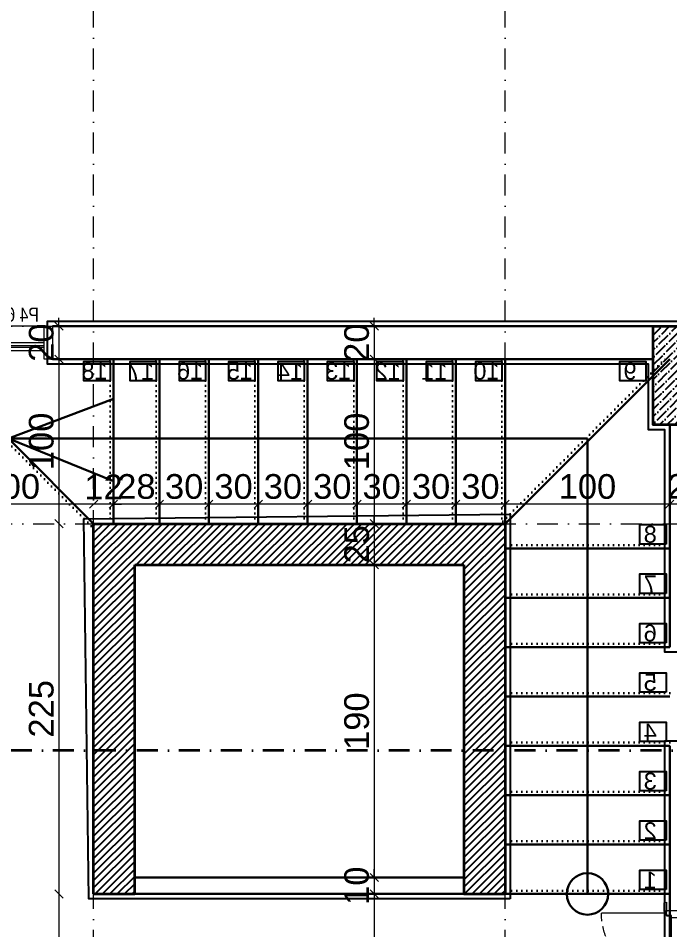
# Model space of a CAD drawing. Header units: millimetres. Extents: x 708 to 46452, y -4963 to 3960.
# Drawn here: x 13608 to 14004, y -3434 to -2880 of the extents above; entities that cross this region are included whole.
import ezdxf

# ---------------------------------------------------------------- set-up
doc = ezdxf.new("R2010")
doc.units = ezdxf.units.MM
for name, pattern in [('ACAD_ISO07W100', [3, 0, -3]), ('DASHDOT', [25.4, 12.7, -6.35, 0, -6.35]), ('HIDDEN2', [4.7625, 3.175, -1.5875])]:
    doc.linetypes.add(name, pattern=pattern)
for name, color, linetype, lineweight in [('00_DUVAR', 22, 'Continuous', 30), ('00_IC_OLCU', 139, 'Continuous', 20), ('00_KOLON', 2, 'Continuous', 35), ('00_PENCERE', 103, 'Continuous', 13), ('aks ve noktalılar', 129, 'DASHDOT', 13), ('KAPI', 133, 'Continuous', 20), ('kesit çizgisi', 4, 'DASHDOT', 35), ('merdiven', 255, 'Continuous', 30)]:
    doc.layers.add(name, color=color, linetype=linetype, lineweight=lineweight)
for name, color, linetype in [('DUVARTARAMA', 7, 'Continuous'), ('PENCERE', 3, 'Continuous'), ('SIVA', 135, 'Continuous')]:
    doc.layers.add(name, color=color, linetype=linetype)
doc.styles.add('ARIAL2', font='arial.ttf', dxfattribs={"width": 0.8})
doc.styles.add('mimari altlik$0$194_PTB_WET_B1$0$Standard', font='arial.ttf')
doc.styles.get("Standard").update_dxf_attribs({"font": 'arial.ttf'})
doc.dimstyles.new('ALP_OLCU', dxfattribs={"dimscale": 0, "dimtxt": 15, "dimasz": 5, "dimexe": 0.18, "dimexo": 0.06, "dimgap": 3, "dimtad": 1, "dimdec": 0, "dimrnd": 0.1, "dimzin": 9, "dimdsep": 46, "dimtxsty": 'Standard', "dimblk": 'OBLIQUE', "dimcen": 0, "dimse1": 1, "dimse2": 1, "dimclrd": 256, "dimclre": 256, "dimclrt": 53, "dimadec": 0, "dimazin": 0, "dimtfac": 1, "dimtdec": 0, "dimtix": 1, "dimtmove": 1, "dimatfit": 3, "dimldrblk": 'ARCHTICK', "dimfxl": 0.18, "dimtolj": 1, "dimlwd": -1, "dimarcsym": 0})

# ---------------------------------------------------------------- blocks, each defined once
blk = doc.blocks.new('k1')
at = {"layer": 'KAPI'}
for p, q in [((-89.69, 3695.42), (-91.19, 3695.72)), ((-91.19, 3695.72), (-91.19, 3694.52)), ((-90.68, 3696.13), (-51.67, 3696.13)), ((-89.69, 3695.42), (-89.69, 3656.92)), ((-91.19, 3694.52), (-94.19, 3694.52)), ((-94.19, 3657.82), (-94.19, 3693.32)), ((-91.19, 3657.82), (-101.19, 3657.82)), ((-101.19, 3657.82), (-101.19, 3653.32)), ((-91.19, 3657.82), (-94.19, 3657.82)), ((-91.19, 3654.72), (-91.19, 3657.82)), ((-91.19, 3656.62), (-91.19, 3657.82)), ((-89.69, 3656.92), (-91.19, 3656.62)), ((-101.19, 3653.32), (-94.19, 3653.32)), ((-94.19, 3653.32), (-94.19, 3654.72)), ((-94.19, 3654.72), (-91.19, 3654.72)), ((-94.19, 3654.52), (-94.19, 3552.32)), ((-91.19, 3654.52), (-94.19, 3654.52)), ((-91.19, 3655.72), (-91.19, 3654.52)), ((-89.69, 3655.42), (-91.19, 3655.72)), ((-89.69, 3551.12), (-89.69, 3655.42)), ((-67.92, 3559.1), (-52.89, 3559.1)), ((-91.19, 3551.12), (-94.19, 3551.12)), ((-91.19, 3549.92), (-91.19, 3551.12)), ((-89.69, 3550.22), (-91.19, 3549.92)), ((-90.68, 3549.51), (15.53, 3549.51))]:
    blk.add_line(p, q, dxfattribs=at)
for points in [[(-117.69, 3702.52), (-116.19, 3702.82), (-116.19, 3696.82), (-117.69, 3697.12), (-117.69, 3702.52)], [(-89.69, 3702.52), (-91.19, 3702.82), (-91.19, 3696.82), (-89.69, 3697.12), (-89.69, 3702.52)], [(-117.69, 3543.12), (-116.19, 3542.82), (-116.19, 3548.82), (-117.69, 3548.52), (-117.69, 3543.12)], [(-89.69, 3543.12), (-91.19, 3542.82), (-91.19, 3548.82), (-89.69, 3548.52), (-89.69, 3543.12)]]:
    blk.add_lwpolyline(points, dxfattribs=at)
for points in [[(-91.19, 3697.82), (-116.19, 3697.82), (-116.19, 3693.32), (-94.19, 3693.32), (-94.19, 3694.72), (-91.19, 3694.72)], [(-91.19, 3547.82), (-116.19, 3547.82), (-116.19, 3552.32), (-94.19, 3552.32), (-94.19, 3550.92), (-91.19, 3550.92)]]:
    blk.add_lwpolyline(points, close=True, dxfattribs=at)
for points in [[(-94.19, 3647.12), (-94.44, 3647.12, -0.414214), (-94.69, 3647.37), (-94.69, 3650.87, -0.414214), (-94.44, 3651.12), (-94.19, 3651.12)], [(-89.69, 3651.12), (-89.44, 3651.12, -0.414214), (-89.19, 3650.87), (-89.19, 3647.37, -0.414214), (-89.44, 3647.12), (-89.69, 3647.12)], [(-94.69, 3649.72), (-98.59, 3649.72, 0.414214), (-99.19, 3649.12), (-99.19, 3640.98, 1), (-97.99, 3640.98), (-97.99, 3648.27, -0.414214), (-97.74, 3648.52), (-94.69, 3648.52)], [(-89.19, 3649.72), (-85.29, 3649.72, -0.414214), (-84.69, 3649.12), (-84.69, 3640.98, -1), (-85.89, 3640.98), (-85.89, 3648.27, 0.414214), (-86.14, 3648.52), (-89.19, 3648.52)]]:
    blk.add_lwpolyline(points, format="xyb", dxfattribs=at)
for centre in [(-90.68, 3696.13), (-90.68, 3549.51)]:
    blk.add_circle(centre, 0.5, dxfattribs=at)
at = {"layer": 'KAPI', "linetype": 'HIDDEN2', "ltscale": 2}
for centre, radius, start, end in [((-91.18, 3696.13), 39.51, 269.9972, 0), ((-107.47, 3532.65), 124.15, 7.8071, 82.4638)]:
    blk.add_arc(centre, radius, start, end, dxfattribs=at)
at = {"layer": 'KAPI', "char_height": 5, "width": 517.7771, "attachment_point": 9}
for s, insert in [('{\\fTimes New Roman|b0|i0|c162|p18;150}', (197.89, 3560.13)), ('{\\fTimes New Roman|b0|i0|c162|p18;230}', (197.89, 3552.79)), ('{\\fTimes New Roman|b0|i0|c162|p18;GK\\fTimes New Roman|b0|i0|c0|p18;    }', (213.59, 3555.61))]:
    blk.add_mtext(s, dxfattribs=dict(at, insert=insert))
blk = doc.blocks.new('WER')
at = {"layer": '00_PENCERE', "lineweight": 15}
for p, q in [((6940.02, -1957.96), (6960.02, -1957.96)), ((6940.02, -1957.96), (6940.02, -1962.96)), ((6960.02, -1962.96), (6960.02, -1957.96)), ((6940.02, -2012.96), (6940.02, -1962.96)), ((6940.02, -1962.96), (6960.02, -1962.96)), ((6950.02, -2012.96), (6950.02, -1962.96)), ((6952.02, -2012.96), (6952.02, -1962.96)), ((6953.02, -2012.96), (6953.02, -1962.96)), ((6955.02, -2012.96), (6955.02, -1962.96)), ((6960.02, -2012.96), (6940.02, -2012.96)), ((6940.02, -2012.96), (6940.02, -2017.96)), ((6960.02, -2017.96), (6960.02, -2012.96)), ((6940.02, -2017.96), (6960.02, -2017.96))]:
    blk.add_line(p, q, dxfattribs=at)
at = {"layer": '00_PENCERE', "insert": (6937.36, -2009.72), "char_height": 8.594, "width": 97.8459, "attachment_point": 7, "rotation": 90, "style": 'ARIAL2'}
blk.add_mtext('P4 60/300 ', dxfattribs=at)
blk = doc.blocks.new('TRHHT')
for points in [[(5310.02, -1796.23), (5325.88, -1796.23), (5325.88, -1784.38), (5310.02, -1784.38)], [(5397.49, -1796.23), (5413.35, -1796.23), (5413.35, -1784.38), (5397.49, -1784.38)], [(5427.49, -1796.23), (5443.35, -1796.23), (5443.35, -1784.38), (5427.49, -1784.38)], [(5457.49, -1796.23), (5473.35, -1796.23), (5473.35, -1784.38), (5457.49, -1784.38)], [(5487.49, -1796.23), (5503.35, -1796.23), (5503.35, -1784.38), (5487.49, -1784.38)], [(5517.49, -1796.23), (5533.35, -1796.23), (5533.35, -1784.38), (5517.49, -1784.38)], [(5547.49, -1796.23), (5563.35, -1796.23), (5563.35, -1784.38), (5547.49, -1784.38)], [(5577.49, -1796.23), (5593.35, -1796.23), (5593.35, -1784.38), (5577.49, -1784.38)], [(5607.49, -1796.23), (5623.35, -1796.23), (5623.35, -1784.38), (5607.49, -1784.38)], [(5635.49, -1796.23), (5651.35, -1796.23), (5651.35, -1784.38), (5635.49, -1784.38)], [(5729.24, -1814.72), (5745.1, -1814.72), (5745.1, -1802.88), (5729.24, -1802.88)], [(5297.76, -1895.35), (5313.62, -1895.35), (5313.62, -1883.51), (5297.76, -1883.51)], [(5297.76, -1925.35), (5313.62, -1925.35), (5313.62, -1913.51), (5297.76, -1913.51)], [(5297.76, -1955.35), (5313.62, -1955.35), (5313.62, -1943.51), (5297.76, -1943.51)], [(5297.76, -1985.35), (5313.62, -1985.35), (5313.62, -1973.51), (5297.76, -1973.51)], [(5297.76, -2015.35), (5313.62, -2015.35), (5313.62, -2003.51), (5297.76, -2003.51)], [(5297.76, -2045.35), (5313.62, -2045.35), (5313.62, -2033.51), (5297.76, -2033.51)], [(5297.76, -2075.35), (5313.62, -2075.35), (5313.62, -2063.51), (5297.76, -2063.51)], [(5297.76, -2105.35), (5313.62, -2105.35), (5313.62, -2093.51), (5297.76, -2093.51)]]:
    blk.add_lwpolyline(points, close=True)
at = {"layer": 'merdiven'}
for p, q in [((5697.17, -1831.28), (5345.49, -1831.28)), ((5345.49, -1831.28), (5345.49, -2107.96)), ((5295.49, -1897.96), (5395.49, -1897.96)), ((5295.49, -1927.96), (5395.49, -1927.96)), ((5295.49, -1957.96), (5395.49, -1957.96)), ((5295.49, -1987.96), (5395.49, -1987.96)), ((5295.49, -2017.96), (5395.49, -2017.96)), ((5295.49, -2047.96), (5395.49, -2047.96)), ((5295.49, -2077.96), (5395.49, -2077.96)), ((5295.49, -2107.96), (5395.49, -2107.96))]:
    blk.add_line(p, q, dxfattribs=at)
at = {"layer": 'merdiven', "linetype": 'ACAD_ISO07W100'}
for p, q in [((5295.49, -1895.96), (5395.49, -1895.96)), ((5295.49, -1925.96), (5395.49, -1925.96)), ((5295.49, -1955.96), (5395.49, -1955.96)), ((5295.49, -1985.96), (5395.49, -1985.96)), ((5295.49, -2015.96), (5395.49, -2015.96)), ((5295.49, -2045.96), (5395.49, -2045.96)), ((5295.49, -2075.96), (5395.49, -2075.96)), ((5295.49, -2105.96), (5395.49, -2105.96))]:
    blk.add_line(p, q, dxfattribs=at)
at = {"layer": 'merdiven'}
for points in [[(5395.49, -1882.96), (5295.49, -1782.96)], [(5395.49, -1882.96), (5395.49, -1782.96)], [(5425.49, -1882.96), (5425.49, -1782.96)], [(5455.49, -1882.96), (5455.49, -1782.96)], [(5485.49, -1882.96), (5485.49, -1782.96)], [(5515.49, -1882.96), (5515.49, -1782.96)], [(5545.49, -1882.96), (5545.49, -1782.96)], [(5575.49, -1882.96), (5575.49, -1782.96)], [(5605.49, -1882.96), (5605.49, -1782.96)], [(5633.49, -1882.96), (5633.49, -1782.96)], [(5645.49, -1882.96), (5745.49, -1782.96)], [(5697.17, -1831.28), (5633.49, -1807.12)], [(5697.17, -1831.28), (5633.49, -1857.12)]]:
    blk.add_lwpolyline(points, dxfattribs=at)
at = {"layer": 'merdiven', "linetype": 'ACAD_ISO07W100'}
for points in [[(5396.9, -1881.54), (5296.9, -1781.54)], [(5397.49, -1882.96), (5397.49, -1782.96)], [(5427.49, -1882.96), (5427.49, -1782.96)], [(5457.49, -1882.96), (5457.49, -1782.96)], [(5487.49, -1882.96), (5487.49, -1782.96)], [(5517.49, -1882.96), (5517.49, -1782.96)], [(5547.49, -1882.96), (5547.49, -1782.96)], [(5577.49, -1882.96), (5577.49, -1782.96)], [(5607.49, -1882.96), (5607.49, -1782.96)], [(5635.49, -1882.96), (5635.49, -1782.96)], [(5646.9, -1884.37), (5746.9, -1784.37)]]:
    blk.add_lwpolyline(points, dxfattribs=at)
at = {"layer": 'merdiven'}
blk.add_circle((5345.49, -2107.96), 12.59, dxfattribs=at)
at = {"layer": 'merdiven', "color": 7, "lineweight": 35, "attachment_point": 7, "style": 'mimari altlik$0$194_PTB_WET_B1$0$Standard'}
for s, insert, char_height in [('9', (5315.62, -1795.53), 10.25), ('10', (5398.87, -1795.53), 10.253), ('\\pt184.55744;11', (5430.48, -1795.53), 10.2532), ('\\pt184.55744;12', (5458.81, -1795.53), 10.2532), ('13', (5488.91, -1795.53), 10.253), ('14', (5518.21, -1795.53), 10.253), ('15', (5548.61, -1795.53), 10.253), ('16', (5578.85, -1795.53), 10.253), ('17', (5608.55, -1795.53), 10.253), ('18', (5636.94, -1795.53), 10.253), ('\\pt184.55744;19', (5731.09, -1814.03), 10.2532), ('8', (5303.36, -1894.65), 10.25), ('7', (5303.36, -1924.65), 10.25), ('6', (5303.36, -1954.65), 10.25), ('5', (5303.36, -1984.65), 10.25), ('4', (5303.36, -2014.65), 10.25), ('3', (5303.36, -2044.65), 10.25), ('2', (5303.36, -2074.65), 10.25), ('1', (5303.36, -2104.65), 10.25)]:
    blk.add_mtext_dynamic_manual_height_columns(s, width=190.3601, gutter_width=51.27, heights=[0], dxfattribs=dict(at, insert=insert, char_height=char_height))
blk = doc.blocks.new('_Oblique')
at = {"color": 0, "linetype": 'ByBlock', "lineweight": -2}
blk.add_line((-0.5, -0.5), (0.5, 0.5), dxfattribs=at)
blk = doc.blocks.new('*D556')
at = {"layer": '00_IC_OLCU', "transparency": 16777216}
blk.add_line((13054.17, -2768.06), (14194.17, -2768.06), dxfattribs=at)
at = {"layer": 'Defpoints', "color": 0, "transparency": 16777216}
for p in [(14194.17, -2768.06), (13054.17, -2897.37), (14194.17, -3732.37)]:
    blk.add_point(p, dxfattribs=at)
at = {"layer": '00_IC_OLCU', "transparency": 16777216, "xscale": 5, "yscale": 5, "zscale": 5, "rotation": 180}
blk.add_blockref('_Oblique', (13054.17, -2768.06), dxfattribs=at)
at = {"layer": '00_IC_OLCU', "transparency": 16777216, "xscale": 5, "yscale": 5, "zscale": 5}
blk.add_blockref('_Oblique', (14194.17, -2768.06), dxfattribs=at)
at = {"layer": '00_IC_OLCU', "color": 53, "transparency": 16777216, "insert": (13624.17, -2757.4), "char_height": 15, "attachment_point": 5}
blk.add_mtext('\\A1;1140', dxfattribs=at)
blk = doc.blocks.new('_ArchTick')
at = {"color": 0, "linetype": 'ByBlock', "const_width": 0.15}
blk.add_lwpolyline([(-0.5, -0.5), (0.5, 0.5)], dxfattribs=at)
blk = doc.blocks.new('*D564')
at = {"layer": '00_IC_OLCU', "transparency": 16777216}
blk.add_line((13554.17, -2818.84), (14024.17, -2818.84), dxfattribs=at)
at = {"layer": 'Defpoints', "color": 0, "transparency": 16777216}
for p in [(14024.17, -2818.84), (13554.17, -2897.37), (14024.17, -3067.37)]:
    blk.add_point(p, dxfattribs=at)
at = {"layer": '00_IC_OLCU', "transparency": 16777216, "xscale": 5, "yscale": 5, "zscale": 5, "rotation": 180}
blk.add_blockref('_Oblique', (13554.17, -2818.84), dxfattribs=at)
at = {"layer": '00_IC_OLCU', "transparency": 16777216, "xscale": 5, "yscale": 5, "zscale": 5}
blk.add_blockref('_Oblique', (14024.17, -2818.84), dxfattribs=at)
at = {"layer": '00_IC_OLCU', "color": 53, "transparency": 16777216, "insert": (13789.17, -2808.18), "char_height": 15, "attachment_point": 5}
blk.add_mtext('\\A1;470', dxfattribs=at)
blk = doc.blocks.new('*D569')
at = {"layer": '00_IC_OLCU', "transparency": 16777216}
blk.add_line((13569.17, -2835.86), (13629.17, -2835.86), dxfattribs=at)
at = {"layer": 'Defpoints', "color": 0, "transparency": 16777216}
for p in [(13629.17, -2835.86), (13569.17, -3067.37), (13629.17, -3067.37)]:
    blk.add_point(p, dxfattribs=at)
at = {"layer": '00_IC_OLCU', "transparency": 16777216, "xscale": 5, "yscale": 5, "zscale": 5, "rotation": 180}
blk.add_blockref('_Oblique', (13569.17, -2835.86), dxfattribs=at)
at = {"layer": '00_IC_OLCU', "transparency": 16777216, "xscale": 5, "yscale": 5, "zscale": 5}
blk.add_blockref('_Oblique', (13629.17, -2835.86), dxfattribs=at)
at = {"layer": '00_IC_OLCU', "color": 53, "transparency": 16777216, "insert": (13599.17, -2825.2), "char_height": 15, "attachment_point": 5}
blk.add_mtext('\\A1;60', dxfattribs=at)
blk = doc.blocks.new('*D570')
at = {"layer": '00_IC_OLCU', "transparency": 16777216}
blk.add_line((13629.17, -2835.86), (14194.17, -2835.86), dxfattribs=at)
at = {"layer": 'Defpoints', "color": 0, "transparency": 16777216}
for p in [(14194.17, -2835.86), (13629.17, -3067.37), (14194.17, -3732.37)]:
    blk.add_point(p, dxfattribs=at)
at = {"layer": '00_IC_OLCU', "transparency": 16777216, "xscale": 5, "yscale": 5, "zscale": 5, "rotation": 180}
blk.add_blockref('_Oblique', (13629.17, -2835.86), dxfattribs=at)
at = {"layer": '00_IC_OLCU', "transparency": 16777216, "xscale": 5, "yscale": 5, "zscale": 5}
blk.add_blockref('_Oblique', (14194.17, -2835.86), dxfattribs=at)
at = {"layer": '00_IC_OLCU', "color": 53, "transparency": 16777216, "insert": (13911.67, -2825.2), "char_height": 15, "attachment_point": 5}
blk.add_mtext('\\A1;565', dxfattribs=at)
blk = doc.blocks.new('*D535')
at = {"layer": '00_IC_OLCU', "transparency": 16777216}
blk.add_line((14372.54, -4242.37), (14372.54, -2897.37), dxfattribs=at)
at = {"layer": 'Defpoints', "color": 0, "transparency": 16777216}
for p in [(13554.17, -2897.37), (14372.54, -2897.37), (14194.17, -4242.37)]:
    blk.add_point(p, dxfattribs=at)
at = {"layer": '00_IC_OLCU', "transparency": 16777216, "xscale": 5, "yscale": 5, "zscale": 5}
for p, rotation in [((14372.54, -2897.37), 90), ((14372.54, -4242.37), 270)]:
    blk.add_blockref('_Oblique', p, dxfattribs=dict(at, rotation=rotation))
at = {"layer": '00_IC_OLCU', "color": 53, "transparency": 16777216, "insert": (14361.87, -3569.87), "char_height": 15, "attachment_point": 5, "rotation": 90}
blk.add_mtext('\\A1;1345', dxfattribs=at)
blk = doc.blocks.new('*D642')
at = {"layer": '00_IC_OLCU', "transparency": 16777216}
blk.add_line((14338.96, -3067.37), (14338.96, -2897.37), dxfattribs=at)
at = {"layer": 'Defpoints', "color": 0, "transparency": 16777216}
for p in [(13544.17, -2897.37), (14338.96, -2897.37), (14338.96, -3067.37)]:
    blk.add_point(p, dxfattribs=at)
at = {"layer": '00_IC_OLCU', "transparency": 16777216, "xscale": 5, "yscale": 5, "zscale": 5}
for p, rotation in [((14338.96, -2897.37), 90), ((14338.96, -3067.37), 270)]:
    blk.add_blockref('_Oblique', p, dxfattribs=dict(at, rotation=rotation))
at = {"layer": '00_IC_OLCU', "color": 53, "transparency": 16777216, "insert": (14328.3, -2982.37), "char_height": 15, "attachment_point": 5, "rotation": 90}
blk.add_mtext('\\A1;170', dxfattribs=at)
blk = doc.blocks.new('*D644')
at = {"layer": '00_IC_OLCU', "transparency": 16777216}
blk.add_line((14312.5, -3067.37), (14312.5, -2897.37), dxfattribs=at)
at = {"layer": 'Defpoints', "color": 0, "transparency": 16777216}
for p in [(13554.17, -2897.37), (14312.5, -2897.37), (14024.17, -3067.37)]:
    blk.add_point(p, dxfattribs=at)
at = {"layer": '00_IC_OLCU', "transparency": 16777216, "xscale": 5, "yscale": 5, "zscale": 5}
for p, rotation in [((14312.5, -2897.37), 90), ((14312.5, -3067.37), 270)]:
    blk.add_blockref('_Oblique', p, dxfattribs=dict(at, rotation=rotation))
at = {"layer": '00_IC_OLCU', "color": 53, "transparency": 16777216, "insert": (14301.84, -2982.37), "char_height": 15, "attachment_point": 5, "rotation": 90}
blk.add_mtext('\\A1;170', dxfattribs=at)
blk = doc.blocks.new('*D649')
at = {"layer": '00_IC_OLCU', "transparency": 16777216}
blk.add_line((14286.74, -3262.37), (14286.74, -2897.37), dxfattribs=at)
at = {"layer": 'Defpoints', "color": 0, "transparency": 16777216}
for p in [(13554.17, -2897.37), (14286.74, -2897.37), (14024.17, -3262.37)]:
    blk.add_point(p, dxfattribs=at)
at = {"layer": '00_IC_OLCU', "transparency": 16777216, "xscale": 5, "yscale": 5, "zscale": 5}
for p, rotation in [((14286.74, -2897.37), 90), ((14286.74, -3262.37), 270)]:
    blk.add_blockref('_Oblique', p, dxfattribs=dict(at, rotation=rotation))
at = {"layer": '00_IC_OLCU', "color": 53, "transparency": 16777216, "insert": (14276.07, -3079.87), "char_height": 15, "attachment_point": 5, "rotation": 90}
blk.add_mtext('\\A1;365', dxfattribs=at)
blk = doc.blocks.new('*D677')
at = {"layer": '00_IC_OLCU', "transparency": 16777216}
for p, q in [((13633.09, -3067.37), (13633.09, -3062.37)), ((13633.09, -3067.37), (13633.09, -3087.37)), ((13633.09, -3087.37), (13633.09, -3092.37))]:
    blk.add_line(p, q, dxfattribs=at)
at = {"layer": 'Defpoints', "color": 0, "transparency": 16777216}
for p in [(13629.17, -3067.37), (13629.17, -3087.37), (13633.09, -3087.37)]:
    blk.add_point(p, dxfattribs=at)
at = {"layer": '00_IC_OLCU', "transparency": 16777216, "xscale": 5, "yscale": 5, "zscale": 5}
for p, rotation in [((13633.09, -3067.37), 270), ((13633.09, -3087.37), 90)]:
    blk.add_blockref('_Oblique', p, dxfattribs=dict(at, rotation=rotation))
at = {"layer": '00_IC_OLCU', "color": 53, "transparency": 16777216, "insert": (13622.43, -3077.37), "char_height": 15, "attachment_point": 5, "rotation": 90}
blk.add_mtext('\\A1;20', dxfattribs=at)
blk = doc.blocks.new('*D678')
at = {"layer": '00_IC_OLCU', "transparency": 16777216}
blk.add_line((13633.09, -3087.37), (13633.09, -3187.37), dxfattribs=at)
at = {"layer": 'Defpoints', "color": 0, "transparency": 16777216}
for p in [(13629.17, -3087.37), (13633.09, -3187.37), (13654.17, -3187.37)]:
    blk.add_point(p, dxfattribs=at)
at = {"layer": '00_IC_OLCU', "transparency": 16777216, "xscale": 5, "yscale": 5, "zscale": 5}
for p, rotation in [((13633.09, -3087.37), 90), ((13633.09, -3187.37), 270)]:
    blk.add_blockref('_Oblique', p, dxfattribs=dict(at, rotation=rotation))
at = {"layer": '00_IC_OLCU', "color": 53, "transparency": 16777216, "insert": (13622.43, -3137.37), "char_height": 15, "attachment_point": 5, "rotation": 90}
blk.add_mtext('\\A1;100', dxfattribs=at)
blk = doc.blocks.new('*D679')
at = {"layer": '00_IC_OLCU', "transparency": 16777216}
blk.add_line((13633.09, -3187.37), (13633.09, -3412.37), dxfattribs=at)
at = {"layer": 'Defpoints', "color": 0, "transparency": 16777216}
for p in [(13654.17, -3187.37), (13633.09, -3412.37), (13654.17, -3412.37)]:
    blk.add_point(p, dxfattribs=at)
at = {"layer": '00_IC_OLCU', "transparency": 16777216, "xscale": 5, "yscale": 5, "zscale": 5}
for p, rotation in [((13633.09, -3187.37), 90), ((13633.09, -3412.37), 270)]:
    blk.add_blockref('_Oblique', p, dxfattribs=dict(at, rotation=rotation))
at = {"layer": '00_IC_OLCU', "color": 53, "transparency": 16777216, "insert": (13622.43, -3299.87), "char_height": 15, "attachment_point": 5, "rotation": 90}
blk.add_mtext('\\A1;225', dxfattribs=at)
blk = doc.blocks.new('*D680')
at = {"layer": '00_IC_OLCU', "transparency": 16777216}
blk.add_line((13633.09, -3412.37), (13633.09, -3562.56), dxfattribs=at)
at = {"layer": 'Defpoints', "color": 0, "transparency": 16777216}
for p in [(13654.17, -3412.37), (13624.17, -3562.56, 0), (13633.09, -3562.56)]:
    blk.add_point(p, dxfattribs=at)
at = {"layer": '00_IC_OLCU', "transparency": 16777216, "xscale": 5, "yscale": 5, "zscale": 5}
for p, rotation in [((13633.09, -3412.37), 90), ((13633.09, -3562.56), 270)]:
    blk.add_blockref('_Oblique', p, dxfattribs=dict(at, rotation=rotation))
at = {"layer": '00_IC_OLCU', "color": 53, "transparency": 16777216, "insert": (13622.43, -3487.47), "char_height": 15, "attachment_point": 5, "rotation": 90}
blk.add_mtext('\\A1;150', dxfattribs=at)
blk = doc.blocks.new('*D685')
at = {"layer": '00_IC_OLCU', "transparency": 16777216}
for p, q in [((13824.67, -3067.37), (13824.67, -3062.37)), ((13824.67, -3067.37), (13824.67, -3087.37)), ((13824.67, -3087.37), (13824.67, -3092.37))]:
    blk.add_line(p, q, dxfattribs=at)
at = {"layer": 'Defpoints', "color": 0, "transparency": 16777216}
for p in [(13824.67, -3067.37), (13824.67, -3087.37), (13824.67, -3087.37)]:
    blk.add_point(p, dxfattribs=at)
at = {"layer": '00_IC_OLCU', "transparency": 16777216, "xscale": 5, "yscale": 5, "zscale": 5}
for p, rotation in [((13824.67, -3067.37), 270), ((13824.67, -3087.37), 90)]:
    blk.add_blockref('_Oblique', p, dxfattribs=dict(at, rotation=rotation))
at = {"layer": '00_IC_OLCU', "color": 53, "transparency": 16777216, "insert": (13814.02, -3077.37), "char_height": 15, "attachment_point": 5, "rotation": 90}
blk.add_mtext('\\A1;20', dxfattribs=at)
blk = doc.blocks.new('*D686')
at = {"layer": '00_IC_OLCU', "transparency": 16777216}
blk.add_line((13824.67, -3087.37), (13824.67, -3187.37), dxfattribs=at)
at = {"layer": 'Defpoints', "color": 0, "transparency": 16777216}
for p in [(13824.67, -3087.37), (13824.67, -3187.37), (13842.17, -3187.37)]:
    blk.add_point(p, dxfattribs=at)
at = {"layer": '00_IC_OLCU', "transparency": 16777216, "xscale": 5, "yscale": 5, "zscale": 5}
for p, rotation in [((13824.67, -3087.37), 90), ((13824.67, -3187.37), 270)]:
    blk.add_blockref('_Oblique', p, dxfattribs=dict(at, rotation=rotation))
at = {"layer": '00_IC_OLCU', "color": 53, "transparency": 16777216, "insert": (13814.02, -3137.37), "char_height": 15, "attachment_point": 5, "rotation": 90}
blk.add_mtext('\\A1;100', dxfattribs=at)
blk = doc.blocks.new('*D687')
at = {"layer": '00_IC_OLCU', "transparency": 16777216}
for p, q in [((13824.67, -3187.37), (13824.67, -3182.37)), ((13824.67, -3187.37), (13824.67, -3212.37)), ((13824.67, -3212.37), (13824.67, -3217.37))]:
    blk.add_line(p, q, dxfattribs=at)
at = {"layer": 'Defpoints', "color": 0, "transparency": 16777216}
for p in [(13842.17, -3187.37), (13824.67, -3212.37), (13824.67, -3212.37)]:
    blk.add_point(p, dxfattribs=at)
at = {"layer": '00_IC_OLCU', "transparency": 16777216, "xscale": 5, "yscale": 5, "zscale": 5}
for p, rotation in [((13824.67, -3187.37), 270), ((13824.67, -3212.37), 90)]:
    blk.add_blockref('_Oblique', p, dxfattribs=dict(at, rotation=rotation))
at = {"layer": '00_IC_OLCU', "color": 53, "transparency": 16777216, "insert": (13814.02, -3199.87), "char_height": 15, "attachment_point": 5, "rotation": 90}
blk.add_mtext('\\A1;25', dxfattribs=at)
blk = doc.blocks.new('*D688')
at = {"layer": '00_IC_OLCU', "transparency": 16777216}
blk.add_line((13824.67, -3212.37), (13824.67, -3402.37), dxfattribs=at)
at = {"layer": 'Defpoints', "color": 0, "transparency": 16777216}
for p in [(13824.67, -3212.37), (13779.17, -3402.37), (13824.67, -3402.37)]:
    blk.add_point(p, dxfattribs=at)
at = {"layer": '00_IC_OLCU', "transparency": 16777216, "xscale": 5, "yscale": 5, "zscale": 5}
for p, rotation in [((13824.67, -3212.37), 90), ((13824.67, -3402.37), 270)]:
    blk.add_blockref('_Oblique', p, dxfattribs=dict(at, rotation=rotation))
at = {"layer": '00_IC_OLCU', "color": 53, "transparency": 16777216, "insert": (13814.02, -3307.37), "char_height": 15, "attachment_point": 5, "rotation": 90}
blk.add_mtext('\\A1;190', dxfattribs=at)
blk = doc.blocks.new('*D572')
at = {"layer": '00_IC_OLCU', "transparency": 16777216}
for p, q in [((13824.67, -3402.37), (13824.67, -3397.37)), ((13824.67, -3402.37), (13824.67, -3412.37)), ((13824.67, -3412.37), (13824.67, -3417.37))]:
    blk.add_line(p, q, dxfattribs=at)
at = {"layer": 'Defpoints', "color": 0, "transparency": 16777216}
for p in [(13779.17, -3402.37), (13779.17, -3412.37), (13824.67, -3412.37)]:
    blk.add_point(p, dxfattribs=at)
at = {"layer": '00_IC_OLCU', "transparency": 16777216, "xscale": 5, "yscale": 5, "zscale": 5}
for p, rotation in [((13824.67, -3402.37), 270), ((13824.67, -3412.37), 90)]:
    blk.add_blockref('_Oblique', p, dxfattribs=dict(at, rotation=rotation))
at = {"layer": '00_IC_OLCU', "color": 53, "transparency": 16777216, "insert": (13814.02, -3407.37), "char_height": 15, "attachment_point": 5, "rotation": 90}
blk.add_mtext('\\A1;10', dxfattribs=at)
blk = doc.blocks.new('*D573')
at = {"layer": '00_IC_OLCU', "transparency": 16777216}
blk.add_line((13824.67, -3412.37), (13824.67, -3562.56), dxfattribs=at)
at = {"layer": 'Defpoints', "color": 0, "transparency": 16777216}
for p in [(13779.17, -3412.37), (13824.67, -3562.56), (13824.67, -3562.56)]:
    blk.add_point(p, dxfattribs=at)
at = {"layer": '00_IC_OLCU', "transparency": 16777216, "xscale": 5, "yscale": 5, "zscale": 5}
for p, rotation in [((13824.67, -3412.37), 90), ((13824.67, -3562.56), 270)]:
    blk.add_blockref('_Oblique', p, dxfattribs=dict(at, rotation=rotation))
at = {"layer": '00_IC_OLCU', "color": 53, "transparency": 16777216, "insert": (13814.02, -3487.47), "char_height": 15, "attachment_point": 5, "rotation": 90}
blk.add_mtext('\\A1;150', dxfattribs=at)
blk = doc.blocks.new('*D531')
at = {"layer": '00_IC_OLCU', "transparency": 16777216}
for p, q in [((14004.17, -3175.52), (13999.17, -3175.52)), ((14024.17, -3175.52), (14004.17, -3175.52)), ((14024.17, -3175.52), (14029.17, -3175.52))]:
    blk.add_line(p, q, dxfattribs=at)
at = {"layer": 'Defpoints', "color": 0, "transparency": 16777216}
for p in [(14024.17, -3088.97), (14004.17, -3148.97), (14004.17, -3175.52)]:
    blk.add_point(p, dxfattribs=at)
at = {"layer": '00_IC_OLCU', "transparency": 16777216, "xscale": 5, "yscale": 5, "zscale": 5}
blk.add_blockref('_Oblique', (14004.17, -3175.52), dxfattribs=at)
at = {"layer": '00_IC_OLCU', "transparency": 16777216, "xscale": 5, "yscale": 5, "zscale": 5, "rotation": 180}
blk.add_blockref('_Oblique', (14024.17, -3175.52), dxfattribs=at)
at = {"layer": '00_IC_OLCU', "color": 53, "transparency": 16777216, "insert": (14014.17, -3164.86), "char_height": 15, "attachment_point": 5}
blk.add_mtext('\\A1;20', dxfattribs=at)
blk = doc.blocks.new('*D581')
at = {"layer": '00_IC_OLCU', "transparency": 16777216}
blk.add_line((14004.17, -3175.52), (13904.17, -3175.52), dxfattribs=at)
at = {"layer": 'Defpoints', "color": 0, "transparency": 16777216}
for p in [(14004.17, -3148.97), (13904.17, -3175.52), (13904.17, -3187.37)]:
    blk.add_point(p, dxfattribs=at)
at = {"layer": '00_IC_OLCU', "transparency": 16777216, "xscale": 5, "yscale": 5, "zscale": 5, "rotation": 180}
blk.add_blockref('_Oblique', (13904.17, -3175.52), dxfattribs=at)
at = {"layer": '00_IC_OLCU', "transparency": 16777216, "xscale": 5, "yscale": 5, "zscale": 5}
blk.add_blockref('_Oblique', (14004.17, -3175.52), dxfattribs=at)
at = {"layer": '00_IC_OLCU', "color": 53, "transparency": 16777216, "insert": (13954.17, -3164.86), "char_height": 15, "attachment_point": 5}
blk.add_mtext('\\A1;100', dxfattribs=at)
blk = doc.blocks.new('*D582')
at = {"layer": '00_IC_OLCU', "transparency": 16777216}
blk.add_line((13904.17, -3175.52), (13874.17, -3175.52), dxfattribs=at)
at = {"layer": 'Defpoints', "color": 0, "transparency": 16777216}
for p in [(13874.17, -3175.52), (13874.17, -3187.37), (13904.17, -3187.37)]:
    blk.add_point(p, dxfattribs=at)
at = {"layer": '00_IC_OLCU', "transparency": 16777216, "xscale": 5, "yscale": 5, "zscale": 5, "rotation": 180}
blk.add_blockref('_Oblique', (13874.17, -3175.52), dxfattribs=at)
at = {"layer": '00_IC_OLCU', "transparency": 16777216, "xscale": 5, "yscale": 5, "zscale": 5}
blk.add_blockref('_Oblique', (13904.17, -3175.52), dxfattribs=at)
at = {"layer": '00_IC_OLCU', "color": 53, "transparency": 16777216, "insert": (13889.17, -3164.85), "char_height": 15, "attachment_point": 5}
blk.add_mtext('\\A1;30', dxfattribs=at)
blk = doc.blocks.new('*D583')
at = {"layer": '00_IC_OLCU', "transparency": 16777216}
blk.add_line((13874.17, -3175.52), (13844.17, -3175.52), dxfattribs=at)
at = {"layer": 'Defpoints', "color": 0, "transparency": 16777216}
for p in [(13844.17, -3175.52), (13844.17, -3187.37), (13874.17, -3187.37)]:
    blk.add_point(p, dxfattribs=at)
at = {"layer": '00_IC_OLCU', "transparency": 16777216, "xscale": 5, "yscale": 5, "zscale": 5, "rotation": 180}
blk.add_blockref('_Oblique', (13844.17, -3175.52), dxfattribs=at)
at = {"layer": '00_IC_OLCU', "transparency": 16777216, "xscale": 5, "yscale": 5, "zscale": 5}
blk.add_blockref('_Oblique', (13874.17, -3175.52), dxfattribs=at)
at = {"layer": '00_IC_OLCU', "color": 53, "transparency": 16777216, "insert": (13859.17, -3164.85), "char_height": 15, "attachment_point": 5}
blk.add_mtext('\\A1;30', dxfattribs=at)
blk = doc.blocks.new('*D584')
at = {"layer": '00_IC_OLCU', "transparency": 16777216}
blk.add_line((13844.17, -3175.52), (13814.17, -3175.52), dxfattribs=at)
at = {"layer": 'Defpoints', "color": 0, "transparency": 16777216}
for p in [(13814.17, -3175.52), (13814.17, -3187.37), (13844.17, -3187.37)]:
    blk.add_point(p, dxfattribs=at)
at = {"layer": '00_IC_OLCU', "transparency": 16777216, "xscale": 5, "yscale": 5, "zscale": 5, "rotation": 180}
blk.add_blockref('_Oblique', (13814.17, -3175.52), dxfattribs=at)
at = {"layer": '00_IC_OLCU', "transparency": 16777216, "xscale": 5, "yscale": 5, "zscale": 5}
blk.add_blockref('_Oblique', (13844.17, -3175.52), dxfattribs=at)
at = {"layer": '00_IC_OLCU', "color": 53, "transparency": 16777216, "insert": (13829.17, -3164.85), "char_height": 15, "attachment_point": 5}
blk.add_mtext('\\A1;30', dxfattribs=at)
blk = doc.blocks.new('*D585')
at = {"layer": '00_IC_OLCU', "transparency": 16777216}
blk.add_line((13814.17, -3175.52), (13784.17, -3175.52), dxfattribs=at)
at = {"layer": 'Defpoints', "color": 0, "transparency": 16777216}
for p in [(13784.17, -3175.52), (13784.17, -3187.37), (13814.17, -3187.37)]:
    blk.add_point(p, dxfattribs=at)
at = {"layer": '00_IC_OLCU', "transparency": 16777216, "xscale": 5, "yscale": 5, "zscale": 5, "rotation": 180}
blk.add_blockref('_Oblique', (13784.17, -3175.52), dxfattribs=at)
at = {"layer": '00_IC_OLCU', "transparency": 16777216, "xscale": 5, "yscale": 5, "zscale": 5}
blk.add_blockref('_Oblique', (13814.17, -3175.52), dxfattribs=at)
at = {"layer": '00_IC_OLCU', "color": 53, "transparency": 16777216, "insert": (13799.17, -3164.85), "char_height": 15, "attachment_point": 5}
blk.add_mtext('\\A1;30', dxfattribs=at)
blk = doc.blocks.new('*D586')
at = {"layer": '00_IC_OLCU', "transparency": 16777216}
blk.add_line((13784.17, -3175.52), (13754.17, -3175.52), dxfattribs=at)
at = {"layer": 'Defpoints', "color": 0, "transparency": 16777216}
for p in [(13754.17, -3175.52), (13754.17, -3183.22), (13784.17, -3187.37)]:
    blk.add_point(p, dxfattribs=at)
at = {"layer": '00_IC_OLCU', "transparency": 16777216, "xscale": 5, "yscale": 5, "zscale": 5, "rotation": 180}
blk.add_blockref('_Oblique', (13754.17, -3175.52), dxfattribs=at)
at = {"layer": '00_IC_OLCU', "transparency": 16777216, "xscale": 5, "yscale": 5, "zscale": 5}
blk.add_blockref('_Oblique', (13784.17, -3175.52), dxfattribs=at)
at = {"layer": '00_IC_OLCU', "color": 53, "transparency": 16777216, "insert": (13769.17, -3164.85), "char_height": 15, "attachment_point": 5}
blk.add_mtext('\\A1;30', dxfattribs=at)
blk = doc.blocks.new('*D587')
at = {"layer": '00_IC_OLCU', "transparency": 16777216}
blk.add_line((13754.17, -3175.52), (13724.17, -3175.52), dxfattribs=at)
at = {"layer": 'Defpoints', "color": 0, "transparency": 16777216}
for p in [(13724.17, -3175.52), (13754.17, -3183.22), (13724.17, -3187.37)]:
    blk.add_point(p, dxfattribs=at)
at = {"layer": '00_IC_OLCU', "transparency": 16777216, "xscale": 5, "yscale": 5, "zscale": 5, "rotation": 180}
blk.add_blockref('_Oblique', (13724.17, -3175.52), dxfattribs=at)
at = {"layer": '00_IC_OLCU', "transparency": 16777216, "xscale": 5, "yscale": 5, "zscale": 5}
blk.add_blockref('_Oblique', (13754.17, -3175.52), dxfattribs=at)
at = {"layer": '00_IC_OLCU', "color": 53, "transparency": 16777216, "insert": (13739.17, -3164.85), "char_height": 15, "attachment_point": 5}
blk.add_mtext('\\A1;30', dxfattribs=at)
blk = doc.blocks.new('*D588')
at = {"layer": '00_IC_OLCU', "transparency": 16777216}
blk.add_line((13724.17, -3175.52), (13694.17, -3175.52), dxfattribs=at)
at = {"layer": 'Defpoints', "color": 0, "transparency": 16777216}
for p in [(13694.17, -3175.52), (13694.17, -3187.37), (13724.17, -3187.37)]:
    blk.add_point(p, dxfattribs=at)
at = {"layer": '00_IC_OLCU', "transparency": 16777216, "xscale": 5, "yscale": 5, "zscale": 5, "rotation": 180}
blk.add_blockref('_Oblique', (13694.17, -3175.52), dxfattribs=at)
at = {"layer": '00_IC_OLCU', "transparency": 16777216, "xscale": 5, "yscale": 5, "zscale": 5}
blk.add_blockref('_Oblique', (13724.17, -3175.52), dxfattribs=at)
at = {"layer": '00_IC_OLCU', "color": 53, "transparency": 16777216, "insert": (13709.17, -3164.85), "char_height": 15, "attachment_point": 5}
blk.add_mtext('\\A1;30', dxfattribs=at)
blk = doc.blocks.new('*D589')
at = {"layer": '00_IC_OLCU', "transparency": 16777216}
blk.add_line((13694.17, -3175.52), (13666.17, -3175.52), dxfattribs=at)
at = {"layer": 'Defpoints', "color": 0, "transparency": 16777216}
for p in [(13666.17, -3175.52), (13666.17, -3187.37), (13694.17, -3187.37)]:
    blk.add_point(p, dxfattribs=at)
at = {"layer": '00_IC_OLCU', "transparency": 16777216, "xscale": 5, "yscale": 5, "zscale": 5, "rotation": 180}
blk.add_blockref('_Oblique', (13666.17, -3175.52), dxfattribs=at)
at = {"layer": '00_IC_OLCU', "transparency": 16777216, "xscale": 5, "yscale": 5, "zscale": 5}
blk.add_blockref('_Oblique', (13694.17, -3175.52), dxfattribs=at)
at = {"layer": '00_IC_OLCU', "color": 53, "transparency": 16777216, "insert": (13680.17, -3164.86), "char_height": 15, "attachment_point": 5}
blk.add_mtext('\\A1;28', dxfattribs=at)
blk = doc.blocks.new('*D590')
at = {"layer": '00_IC_OLCU', "transparency": 16777216}
for p, q in [((13654.17, -3175.52), (13649.17, -3175.52)), ((13666.17, -3175.52), (13654.17, -3175.52)), ((13666.17, -3175.52), (13671.17, -3175.52))]:
    blk.add_line(p, q, dxfattribs=at)
at = {"layer": 'Defpoints', "color": 0, "transparency": 16777216}
for p in [(13654.17, -3175.52), (13654.17, -3187.37), (13666.17, -3187.37)]:
    blk.add_point(p, dxfattribs=at)
at = {"layer": '00_IC_OLCU', "transparency": 16777216, "xscale": 5, "yscale": 5, "zscale": 5}
blk.add_blockref('_Oblique', (13654.17, -3175.52), dxfattribs=at)
at = {"layer": '00_IC_OLCU', "transparency": 16777216, "xscale": 5, "yscale": 5, "zscale": 5, "rotation": 180}
blk.add_blockref('_Oblique', (13666.17, -3175.52), dxfattribs=at)
at = {"layer": '00_IC_OLCU', "color": 53, "transparency": 16777216, "insert": (13660.17, -3164.99), "char_height": 15, "attachment_point": 5}
blk.add_mtext('\\A1;12', dxfattribs=at)
blk = doc.blocks.new('*D591')
at = {"layer": '00_IC_OLCU', "transparency": 16777216}
blk.add_line((13654.17, -3175.52), (13554.17, -3175.52), dxfattribs=at)
at = {"layer": 'Defpoints', "color": 0, "transparency": 16777216}
for p in [(13554.17, -3175.52), (13554.17, -3175.52), (13654.17, -3187.37)]:
    blk.add_point(p, dxfattribs=at)
at = {"layer": '00_IC_OLCU', "transparency": 16777216, "xscale": 5, "yscale": 5, "zscale": 5, "rotation": 180}
blk.add_blockref('_Oblique', (13554.17, -3175.52), dxfattribs=at)
at = {"layer": '00_IC_OLCU', "transparency": 16777216, "xscale": 5, "yscale": 5, "zscale": 5}
blk.add_blockref('_Oblique', (13654.17, -3175.52), dxfattribs=at)
at = {"layer": '00_IC_OLCU', "color": 53, "transparency": 16777216, "insert": (13604.17, -3164.86), "char_height": 15, "attachment_point": 5}
blk.add_mtext('\\A1;100', dxfattribs=at)
blk = doc.blocks.new('KOLON')
at = {"layer": 'DUVARTARAMA'}
h = blk.add_hatch(dxfattribs=at)
h.set_pattern_fill('ANSI36', color=8)
h.paths.add_polyline_path([(549.39, 3102.43), (579.39, 3102.43), (579.39, 3042.43), (549.39, 3042.43)])
at = {"layer": '00_KOLON'}
blk.add_lwpolyline([(549.39, 3102.43), (579.39, 3102.43), (579.39, 3042.43), (549.39, 3042.43), (549.39, 3102.43)], dxfattribs=at)

msp = doc.modelspace()

# ---------------------------------------------------------------- hatches: boundary and pattern name
at = {"layer": 'DUVARTARAMA'}
h = msp.add_hatch(dxfattribs=at)
h.set_pattern_fill('ANSI31', color=256)
h.set_pattern_definition([(45, (6594.1557, -1304.416), (-2.245064, 2.245064), [])])
h.paths.add_polyline_path([(13679.174, -3212.372), (13879.174, -3212.372), (13879.174, -3412.372), (13904.174, -3412.372), (13904.174, -3187.372), (13654.174, -3187.372), (13654.174, -3412.372), (13679.174, -3412.372)])

# ---------------------------------------------------------------- linework, layer by layer
at = {"layer": '00_DUVAR'}
for p, q in [((13994.174, -3087.372), (13629.174, -3087.372)), ((13904.174, -3187.372), (13654.174, -3187.372)), ((13654.174, -3187.372), (13654.174, -3412.372)), ((13904.174, -3412.372), (13904.174, -3187.372))]:
    msp.add_line(p, q, dxfattribs=at)
msp.add_lwpolyline([(14024.174, -3262.372), (14024.174, -3071.372, 0.4142136), (14020.174, -3067.372), (13629.174, -3067.372)], format="xyb", dxfattribs=at)
for points in [[(14004.174, -3262.372), (14004.174, -3127.372)], [(13714.174, -3582.372), (14004.174, -3582.372), (14004.174, -3322.372)], [(13879.174, -3402.372), (13679.174, -3402.372)], [(13879.174, -3412.372), (13679.174, -3412.372)]]:
    msp.add_lwpolyline(points, dxfattribs=at)
at = {"layer": '00_KOLON'}
for p, q in [((13654.174, -3412.372), (13654.174, -3187.372)), ((13654.174, -3187.372), (13904.174, -3187.372)), ((13904.174, -3187.372), (13904.174, -3412.372)), ((13679.174, -3212.372), (13879.174, -3212.372))]:
    msp.add_line(p, q, dxfattribs=at)
for points in [[(13654.174, -3412.372), (13679.174, -3412.372), (13679.174, -3212.372)], [(13879.174, -3212.372), (13879.174, -3412.372), (13904.174, -3412.372)]]:
    msp.add_lwpolyline(points, dxfattribs=at)
at = {"layer": 'aks ve noktalılar'}
for points in [[(13654.174, -4492.372), (13654.174, -2743.876)], [(13904.174, -4492.372), (13904.174, -2743.876)], [(12699.527, -3067.372), (13714.174, -3067.372)], [(13714.174, -3067.372), (14410.576, -3067.372)], [(12699.527, -3187.372), (14413.845, -3187.372)]]:
    msp.add_lwpolyline(points, dxfattribs=at)
at = {"layer": 'kesit çizgisi', "lineweight": 35}
msp.add_line((14585.651, -3325.158), (12481.51, -3325.158), dxfattribs=at)
at = {"layer": 'SIVA'}
for points in [[(14027.174, -3265.372), (14001.174, -3265.372), (14001.174, -3130.372), (13991.174, -3130.372), (13991.174, -3090.372), (13626.174, -3090.372), (13626.174, -3064.372), (14027.174, -3064.372)], [(13907.174, -3415.372), (13879.174, -3415.372), (13651.211, -3415.372), (13648.308, -3184.406), (13907.174, -3181.51)], [(14027.174, -3655.372), (14001.174, -3655.372), (14001.174, -3615.372), (13956.174, -3615.372), (13956.174, -3600.372), (13921.174, -3600.372), (13921.174, -3595.372), (13747.174, -3595.372), (13747.174, -3615.372), (13731.174, -3615.372), (13731.174, -3595.372), (13711.174, -3595.372), (13711.174, -3579.372), (14001.174, -3579.372), (14001.174, -3319.372), (14027.174, -3319.372)]]:
    msp.add_lwpolyline(points, close=True, dxfattribs=at)

# ---------------------------------------------------------------- block references
at = {"layer": '00_KOLON', "rotation": 180}
msp.add_blockref('KOLON', (14573.566, -24.941), dxfattribs=at)
at = {"layer": 'KAPI', "xscale": -1}
msp.add_blockref('k1', (13910.989, -7120.193), dxfattribs=at)
at = {"layer": 'PENCERE', "xscale": -1, "rotation": 90}
msp.add_blockref('WER', (11611.217, 3872.646), dxfattribs=at)
at = {"layer": 'PENCERE', "xscale": -1}
msp.add_blockref('TRHHT', (19299.662, -1304.416), dxfattribs=at)

# ---------------------------------------------------------------- dimensions: what is measured, and where the dimension line sits
at = {"layer": '00_IC_OLCU'}
for base, p1, p2, angle, picture, middle in [((14194.174, -2768.061), (13054.174, -2897.372), (14194.174, -3732.372), 180, '*D556', (13624.174, -2757.403)), ((14024.174, -2818.843), (13554.174, -2897.372), (14024.174, -3067.372), 180, '*D564', (13789.174, -2808.184)), ((13629.174, -2835.86), (13569.174, -3067.372), (13629.174, -3067.372), 180, '*D569', (13599.174, -2825.202)), ((14194.174, -2835.86), (13629.174, -3067.372), (14194.174, -3732.372), 180, '*D570', (13911.674, -2825.202)), ((14338.961, -2897.372), (14338.961, -3067.372), (13544.174, -2897.372), 90, '*D642', (14328.302, -2982.372)), ((14372.536, -2897.372), (14194.174, -4242.372), (13554.174, -2897.372), 90, '*D535', (14361.872, -3569.872)), ((14312.497, -2897.372), (14024.174, -3067.372), (13554.174, -2897.372), 90, '*D644', (14301.838, -2982.372)), ((14286.738, -2897.372), (14024.174, -3262.372), (13554.174, -2897.372), 90, '*D649', (14276.074, -3079.872)), ((13633.091, -3087.372), (13629.174, -3067.372), (13629.174, -3087.372), 90, '*D677', (13622.432, -3077.372)), ((13824.674, -3087.372), (13824.674, -3067.372), (13824.674, -3087.372), 90, '*D685', (13814.015, -3077.372)), ((13633.091, -3187.372), (13629.174, -3087.372), (13654.174, -3187.372), 90, '*D678', (13622.432, -3137.372)), ((13824.674, -3187.372), (13824.674, -3087.372), (13842.174, -3187.372), 90, '*D686', (13814.015, -3137.372)), ((14004.174, -3175.517), (14024.174, -3088.974), (14004.174, -3148.974), 180, '*D531', (14014.174, -3164.858)), ((13904.174, -3175.517), (14004.174, -3148.974), (13904.174, -3187.372), 180, '*D581', (13954.174, -3164.858)), ((13554.174, -3175.517), (13654.174, -3187.372), (13554.174, -3175.517), 180, '*D591', (13604.174, -3164.858)), ((13654.174, -3175.517), (13666.174, -3187.372), (13654.174, -3187.372), 180, '*D590', (13660.174, -3164.986)), ((13666.174, -3175.517), (13694.174, -3187.372), (13666.174, -3187.372), 180, '*D589', (13680.174, -3164.858)), ((13694.174, -3175.517), (13724.174, -3187.372), (13694.174, -3187.372), 180, '*D588', (13709.174, -3164.853)), ((13724.174, -3175.517), (13754.174, -3183.222), (13724.174, -3187.372), 180, '*D587', (13739.174, -3164.853)), ((13754.174, -3175.517), (13784.174, -3187.372), (13754.174, -3183.222), 180, '*D586', (13769.174, -3164.853)), ((13784.174, -3175.517), (13814.174, -3187.372), (13784.174, -3187.372), 180, '*D585', (13799.174, -3164.853)), ((13814.174, -3175.517), (13844.174, -3187.372), (13814.174, -3187.372), 180, '*D584', (13829.174, -3164.853)), ((13844.174, -3175.517), (13874.174, -3187.372), (13844.174, -3187.372), 180, '*D583', (13859.174, -3164.853)), ((13874.174, -3175.517), (13904.174, -3187.372), (13874.174, -3187.372), 180, '*D582', (13889.174, -3164.853)), ((13633.091, -3412.372), (13654.174, -3187.372), (13654.174, -3412.372), 90, '*D679', (13622.432, -3299.872)), ((13824.674, -3212.372), (13842.174, -3187.372), (13824.674, -3212.372), 90, '*D687', (13814.015, -3199.872)), ((13824.674, -3402.372), (13824.674, -3212.372), (13779.174, -3402.372), 90, '*D688', (13814.015, -3307.372)), ((13824.674, -3412.372), (13779.174, -3402.372), (13779.174, -3412.372), 90, '*D572', (13814.015, -3407.372)), ((13633.091, -3562.564), (13654.174, -3412.372), (13624.174, -3562.564, 0), 90, '*D680', (13622.432, -3487.468)), ((13824.674, -3562.564), (13779.174, -3412.372), (13824.674, -3562.564), 90, '*D573', (13814.015, -3487.468))]:
    dim = msp.add_linear_dim(base=base, p1=p1, p2=p2, angle=angle, dimstyle='ALP_OLCU', override={"dimscale": 1}, dxfattribs=at)
    dim.commit()
    dim.dimension.update_dxf_attribs({"geometry": picture, "text_midpoint": middle})

doc.saveas('drawing.dxf')
